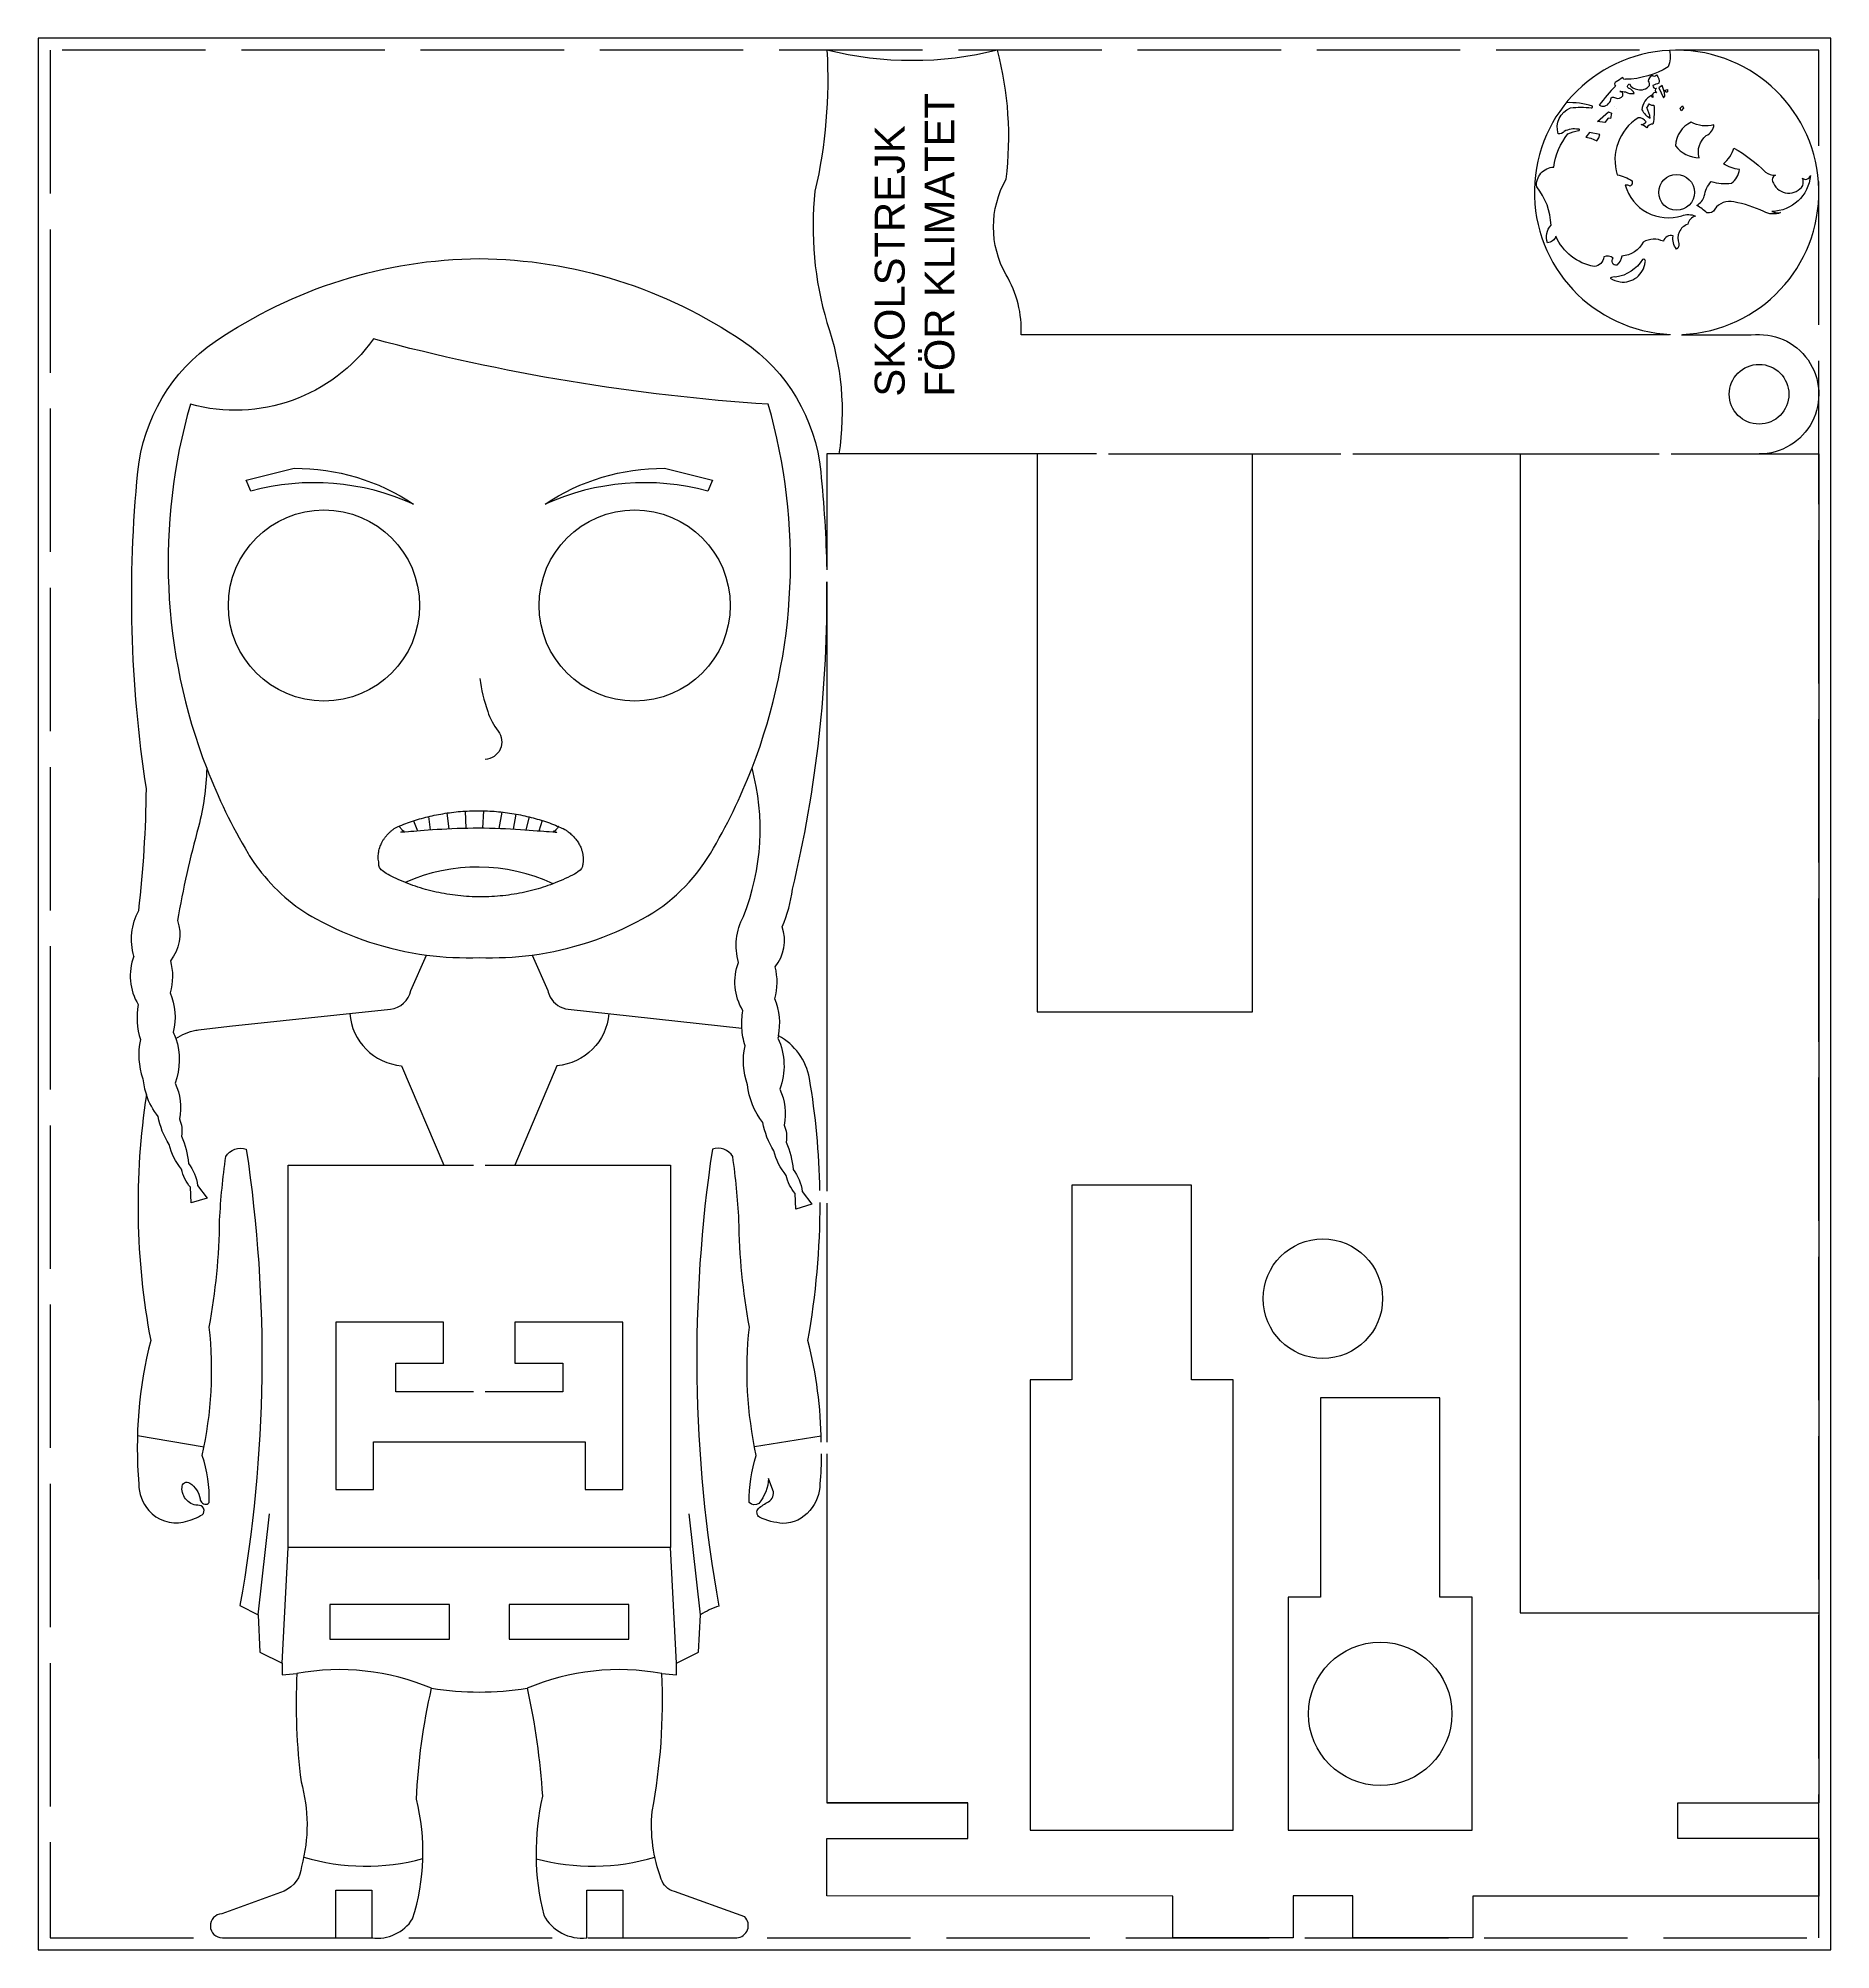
# Model space of a CAD drawing. Extents: x 0 to 150, y 0 to 160.
import ezdxf

# ---------------------------------------------------------------- set-up
doc = ezdxf.new("R2010")
doc.units = 0
doc.header["$MEASUREMENT"] = 0
doc.linetypes.add('ACAD_ISO02W100', pattern=[15, 12, -3])
doc.layers.get('0').update_dxf_attribs({"true_color": 0xffffff})
for name, color, linetype, true_color in [('Corte exterior', 1, 'Continuous', 0xff0000), ('grabado linea medio', 3, 'Continuous', 0x00ff00), ('mesa de trabajo y auxiliares', 7, 'Continuous', 0xffffff)]:
    doc.layers.add(name, color=color, linetype=linetype, true_color=true_color)
doc.styles.add('textstyle0', font='')
doc.styles.get('textstyle0').set_extended_font_data('Arial')

msp = doc.modelspace()

# ---------------------------------------------------------------- linework, layer by layer
for p, q in [((131.87, 154.25), (131.87, 154.25)), ((132.11, 154.15), (132.11, 154.15))]:
    msp.add_line(p, q)
at = {"layer": 'Corte exterior'}
for p, q in [((89.55, 125.2), (109.01, 125.2)), ((110.01, 125.2), (135.65, 125.2)), ((66, 114.5), (66, 63.5)), ((66, 62.5), (66, 42.5)), ((137.2, 12.3), (149, 12.3))]:
    msp.add_line(p, q, dxfattribs=at)
for points in [[(136.5, 135.16), (82.25, 135.16, 0.146675), (81, 140.2, -0.265564), (81, 148.2, 0.095122), (80.27, 159, -0.12298), (66, 159, -0.071068), (65, 147.2, 0.09902), (66, 136.2, -0.123106), (67, 125.2)], [(8, 83.16, -0.192837), (8.41, 87, 0.027041), (9.05, 97.2, -0.06318), (8.34, 123.72, -0.221701), (14.81, 134.62, -0.148197), (36.91, 141.56, -0.148197), (59.01, 134.62, -0.221701), (65.48, 123.72, -0.019537), (65.98, 115.5)], [(58.97, 78.6, -0.232454), (58.6, 82.65, -0.192837), (59.01, 86.49, 0.161782), (59.73, 98.92, 0.163908), (61.09, 129.36, -0.048889), (28.05, 134.83, -0.314216), (12.73, 129.36, 0.164075), (14.1, 98.89, -0.05706), (13.41, 94, 0.026289), (11.66, 86.14, -0.256421), (11.06, 82.79, -0.137708), (11.03, 80.11, -0.159699), (11.3, 76.81, -0.02607), (11.51, 76.28, -0.091165), (13.19, 76.96, -0.007095), (13.41, 77), (16, 77.32), (29.47, 78.72, 0.319986), (31.18, 80.29), (32.5, 83.26)], [(137.5, 135.16), (143.35, 135.16, -1.067041), (144, 125.2)], [(65.41, 63.56, 0.036894), (64.54, 72.93, 0.231814), (61.94, 76.49, 0.150506), (61.63, 79.6, 0.137708), (61.66, 82.28, 0.256421), (62.26, 85.63, 0.068307), (63.12, 88.77, 0.061658), (65.99, 114.5)], [(14.1, 98.89, 0.041554), (17.56, 91.77, 0.026635), (18.45, 90.45, 0.107003), (23.25, 86.29, 0.093029), (32.5, 83.26, 0.041916), (36.91, 83.05)], [(36.9, 83.05, 0.041916), (41.32, 83.26, 0.093029), (50.57, 86.29, 0.134021), (56.25, 91.77, 0.04172), (59.73, 98.92)], [(41.32, 83.26), (42.64, 80.29, 0.074155), (42.84, 79.74, 0.240134), (44.35, 78.72), (58.88, 77.15)], [(8, 83.16, 0.232454), (8.37, 79.11, 0.122481), (8.55, 76.18, 0.138785), (8.75, 72.91, 0.057975), (9.05, 71.55, 0.084845), (9.41, 51, 0.082763), (8.41, 39, 0.179257), (9.25, 36.77, 0.272826), (12.14, 35.8, 0.073008), (13.59, 36.34, 0.787674), (13.49, 37.2, -0.443962), (12.03, 38.7, -0.636863), (12.69, 39.06, -0.198679), (13.54, 37.75, 0.46046), (14.14, 37.31, 0.082241), (14.31, 37.43, 0.088124), (13.73, 41.38, 0.082149), (14.31, 52.11, 0.042735), (15.18, 61.08, -0.021077), (15.69, 66.39, -0.367516), (17.41, 67, -0.081567), (16.88, 28.82), (18.4, 28.04), (18.55, 24.9), (20.41, 24), (20.41, 23), (21.64, 23.12, 0.041916), (21.99, 14.07, -0.136315), (22.03, 6.98, -0.285068), (20.57, 4.91), (15.37, 3, 0.988583), (15.41, 1), (24.91, 1), (24.91, 5), (27.91, 5), (27.91, 1, 0.29109), (31.33, 2.59, 0.137957), (31.65, 12.61, -0.043875), (32.91, 21.89, 0.07916), (40.91, 21.89, -0.039171), (42.19, 12.86, 0.117825), (42.3, 2.9, 0.310872), (45.91, 1), (45.91, 5), (48.91, 5), (48.91, 1), (58.45, 1, 0.636281), (59.13, 2.76), (53.23, 4.88, -0.262084), (52.14, 5.92, -0.116227), (51.38, 11.58, 0.057987), (52.18, 23.13), (53.41, 23), (53.41, 24), (55.26, 24.9), (55.41, 28.04), (54.46, 36.5)], [(65.53, 41.5, -0.01709), (65.41, 39, -0.179257), (64.56, 36.77, -0.230628), (62.3, 35.69, -0.093056), (60.35, 36.21, -0.447052), (60.27, 36.94, -0.050718), (61.1, 37.5, 0.36421), (61.48, 38.47), (61.12, 39.45, -0.160749), (60.29, 37.35, -0.355057), (59.5, 37.43, -0.086027), (60.09, 41.38, -0.081639), (59.51, 52.11, -0.042735), (58.64, 61.08, 0.021077), (58.12, 66.39, 0.367516), (56.41, 67, 0.081567), (56.95, 28.76, 0.062254), (55.41, 28.04)], [(65.53, 42.5, 0.058727), (64.41, 51, 0.045536), (65.42, 62.56)]]:
    msp.add_lwpolyline(points, format="xyb", dxfattribs=at)
for points in [[(88.55, 125.2), (66, 125.2), (66, 115.5)], [(136.65, 125.2), (149, 125.2), (149, 12.3)], [(37.41, 65.68), (52.91, 65.68), (52.91, 33.68), (20.91, 33.68), (20.91, 65.68), (36.41, 65.68)], [(36.41, 46.7), (29.91, 46.7), (29.91, 49.1), (33.91, 49.1), (33.91, 52.52), (24.91, 52.52), (24.91, 38.52), (28.06, 38.52), (28.06, 42.52), (45.76, 42.52), (45.76, 38.52), (48.91, 38.52), (48.91, 52.52), (39.89, 52.52), (39.89, 49.1), (43.91, 49.1), (43.91, 46.7), (37.41, 46.7)], [(66, 41.5), (66, 31.3), (66, 12.3), (77.8, 12.3), (66, 12.3)], [(66, 9.3), (77.8, 9.3), (77.8, 12.3)], [(149, 9.3), (137.2, 9.3), (137.2, 12.3), (149, 12.3)], [(94.95, 4.5), (66, 4.51), (66, 9.3)], [(149, 9.3), (149, 4.5), (120.05, 4.5), (120.05, 1.01), (110, 1.01), (110, 4.51), (105, 4.51), (105, 1.01), (94.95, 1.01), (94.95, 4.5)]]:
    msp.add_lwpolyline(points, dxfattribs=at)
for points in [[(24.41, 26), (34.41, 26), (34.41, 28.9), (24.41, 28.9)], [(49.41, 28.9), (39.41, 28.9), (39.41, 26), (49.41, 26)]]:
    msp.add_lwpolyline(points, close=True, dxfattribs=at)
for centre, radius in [((137.1, 147.1), 1.5), ((144, 130.2), 2.5), ((23.91, 112.52), 8), ((49.91, 112.52), 8), ((107.5, 54.5), 5)]:
    msp.add_circle(centre, radius, dxfattribs=at)
msp.add_arc((137.1, 147.1), 11.9, 272.4074, 267.5926, dxfattribs=at)
at = {"layer": 'grabado linea medio'}
for p, q in [((31.41, 94.5), (31.75, 93.66)), ((32.83, 93.74), (32.69, 94.86)), ((34.39, 93.83), (34.23, 95.15)), ((35.81, 93.87), (35.74, 95.31)), ((37.27, 95.33), (37.19, 93.87)), ((38.57, 93.85), (38.82, 95.23)), ((39.97, 95.06), (39.73, 93.8)), ((40.84, 93.73), (41.1, 94.82)), ((42.18, 94.51), (41.9, 93.64)), ((8.3, 43.04), (13.88, 42.09)), ((65.52, 42.98), (59.94, 42.09)), ((18.4, 28.04), (19.35, 36.49)), ((20.41, 24), (20.91, 33.68)), ((53.41, 24), (52.91, 33.68))]:
    msp.add_line(p, q, dxfattribs=at)
for points in [[(136.51, 158.99, -0.152646), (136.4, 157.6, -0.132153), (132.83, 156.56, -0.527216), (132.61, 156.7, 0.022089), (132.04, 156.35, 0.64848), (132, 156, 0.047137), (130.63, 154.4, 0.1178), (130.92, 154.3, 0.369924), (131.63, 155.01, -0.351211), (132, 155, 0.387385), (132.59, 155.19, 0.4841), (132.36, 155.55, -0.071068), (132.81, 155.5, 0.119728), (133.55, 155.36, 0.251644), (133.12, 155.79, -0.711528), (133.15, 156.17, 0.26145), (133.86, 155.72, 0.311224), (134.82, 156.03, 0.168705), (134.76, 156.4, -0.23738), (135.06, 156.91, 0.484045), (135.42, 156.93, -0.236068), (135.62, 156.23, 0.071068), (135.12, 156.03, 0.618034), (135.42, 155.83, 0.496574), (135.41, 155.44, 0.584847), (135.09, 155.25, -0.123784), (135.12, 155.03, -0.414214), (135.02, 155.23, 0.263148), (134.2, 154, 0.142857), (134.9, 153.3, 0.067868), (134.6, 154.2, 0.060906), (134.8, 154.5, 0.236068), (135.2, 154.4, -0.071254), (135.12, 152.82, 0.3153), (134.62, 152.49, 0.101076), (134.13, 152.77, 0.244462), (134.55, 153, 0.268591), (133.88, 153.35, 0.337599), (132.13, 148.56, -0.121606), (133.37, 148.05, -0.388374), (133.21, 147.62, 0.17742), (132.8, 147.7, 0.422709), (137.54, 145.14, -0.187717), (138.68, 145.12, 0.285279), (138.03, 144.43, 0.425265), (137.29, 142.81, -0.319548), (137.09, 142.35, -0.208779), (136.81, 143.45, 0.441841), (136, 143, 0.244808), (134.31, 142.94, -0.262511), (132.52, 141.77, -0.161371), (132.1, 141, -0.720759), (131.8, 141.6, 0.236068), (131, 141.7, -0.380199), (130.2, 140.9, -0.250923), (127, 143.42, -0.303418), (126.29, 142.88, -0.282354), (126.59, 144.34, 0.164771), (125.39, 147.56, -0.431588), (126.82, 149.22, -0.135299), (128, 152, -0.052509), (128.9, 152.28, 1.619539), (128.86, 152.38, 0.165279), (127.7, 152.2, -0.276984), (127.2, 152, -0.399485), (128.22, 154.17, -0.06766), (129.96, 154.17, 0.653286), (130.06, 154.32, 0.09164), (127.86, 154.6)], [(36.94, 106.42, 0.044451), (37.61, 103.65, 0.083446), (38.48, 102.01, -0.605316), (37.39, 99.63)], [(61.94, 76.49, -0.008978), (61.9, 76.3, -0.201098), (62.05, 72.03, -0.168727), (62.41, 69.03, -0.149021), (62.59, 67.6, -0.073367), (63.18, 65.31, -0.127012), (63.93, 63.47), (64.73, 62.4), (63.41, 62), (63.35, 63.31, -0.14435), (62.6, 64.82, -0.115566), (61.55, 66.88, -0.097021), (60.64, 69.24, -0.144137), (59.35, 72.4, -0.138785), (59.15, 75.66, -0.062168), (58.88, 77.15, -0.059857), (58.97, 78.6)], [(26.08, 78.37, 0.373905), (30.41, 74), (33.95, 65.68)], [(47.74, 78.36, -0.373053), (43.41, 74), (39.87, 65.68)], [(11.51, 76.28, -0.174116), (11.45, 72.54, -0.168727), (11.81, 69.54, -0.149021), (11.99, 68.11, -0.073367), (12.58, 65.82, -0.127012), (13.33, 63.98), (14.13, 62.91), (12.81, 62.51), (12.75, 63.82, -0.14435), (12, 65.34, -0.115566), (10.95, 67.4, -0.097021), (10.04, 69.75, -0.085448), (9.05, 71.55)]]:
    msp.add_lwpolyline(points, format="xyb", dxfattribs=at)
for points in [[(135.6, 155.84), (135.6, 155.84), (136, 155), (136, 155), (136.11, 155.14), (136.11, 155.14), (136.08, 155.47), (136.08, 155.47), (135.9, 156.05)], [(136.34, 155.71), (136.35, 155.52), (136.22, 155.46), (136.14, 155.65)], [(131.4, 153.84), (131.65, 153.74), (131.58, 153.28), (131.36, 153.3), (131.09, 152.94), (130.48, 153.02)], [(137.6, 154.35), (137.69, 154.14), (137.48, 153.93), (137.39, 154.16)], [(129.5, 151.73), (129.5, 151.73), (129.91, 151.63), (130.42, 151.42), (130.42, 151.42), (130.59, 151.67), (130.68, 151.93), (130.68, 151.93), (129.8, 152.11)]]:
    msp.add_lwpolyline(points, close=True, dxfattribs=at)
for points in [[(137, 151, 0.227338), (139, 150, -0.309581), (139.58, 151.85, 0.290377), (140.22, 152.76, -0.196079), (138.32, 152.97, 0.276582)], [(140, 148, 0.102229), (141.69, 147.86, 0.204859), (142.36, 149.01, -0.120449), (141.02, 149.49, 0.147374), (141.9, 150.81, -0.06511), (144.54, 148.8, 0.196489), (145.38, 148.55, 0.529297), (145.21, 147.86, 0.590391), (147.67, 147.67, 0.156201), (147.64, 148.3, 0.284751), (148, 148.2, 0.24341), (148.3, 148.5, -0.379712), (145.08, 145.5, 0.148241), (145.8, 145.4, -0.224866), (144.4, 145.5, 0.060024), (141.9, 146.3, 0.306637), (140.3, 145.7, -0.371351), (139.64, 145.39, 0.040518), (138.79, 146.01, 0.195161), (139.42, 146.78, -0.158365)], [(132, 140, 0.241642), (131.55, 139.92, 0.107748), (132.37, 139.61, 0.426791), (134.46, 141.25, 0.824689), (134.25, 141.48, -0.215544)], [(31.41, 121, 0.174279), (17.79, 122.09), (17.41, 123), (17.41, 123), (21.41, 124, -0.150368)], [(52.41, 124), (56.41, 123), (56.03, 122.09, 0.174279), (42.41, 121, -0.150368)]]:
    msp.add_lwpolyline(points, format="xyb", close=True, dxfattribs=at)
for centre, radius, start, end in [((36.78, 75.61), 15.01, 65.1887, 113.8702), ((25.21, 3.7), 19.75, 67.0785, 100.4318), ((48.61, 3.7), 19.75, 79.5765, 112.9299), ((27.41, 25.5), 18.5, 253.6941, 284.9543), ((46.41, 25.5), 18.5, 255.1217, 286.2926)]:
    msp.add_arc(centre, radius, start, end, dxfattribs=at)
for points, weights, knots in [([(29.95, 93.95), (27.69, 92.5), (28.7, 90.32), (37.1, 85.36), (45.44, 90.38), (46.26, 92.58), (43.88, 93.87), (36.94, 96.97), (29.95, 93.95)], [1, 0.811708033467, 1, 0.801809862838, 1, 0.805588504344, 1, 0.876181514521, 1], [0, 0, 0, 1.247451, 1.247451, 2.528409, 2.528409, 3.796665, 3.796665, 4.802494, 4.802494, 4.802494]), ([(43.55, 94.01), (43.34, 93.76), (43.12, 93.52), (36.86, 94.22), (30.6, 93.54), (30.39, 93.8), (30.19, 94.05)], [1, 1, 1, 0.99062403593, 1, 1, 1], [0, 0, 0, 1, 1, 1.27409, 1.27409, 2.27409, 2.27409, 2.27409])]:
    msp.add_rational_spline(points, weights, degree=2, knots=knots, dxfattribs=at)
at = {"layer": 'mesa de trabajo y auxiliares'}
for p, q in [((0, 160), (0, 0)), ((150, 160), (0, 160)), ((150, 0), (150, 160)), ((83.6, 125.2), (83.6, 78.5)), ((101.6, 78.5), (101.6, 125.2)), ((124, 125.2), (124, 28.2)), ((83.6, 78.5), (101.6, 78.5)), ((86.5, 64), (86.5, 47.7)), ((96.5, 64), (86.5, 64)), ((96.5, 47.7), (96.5, 64)), ((83, 47.7), (83, 10)), ((86.5, 47.7), (83, 47.7)), ((100, 47.7), (96.5, 47.7)), ((100, 10), (100, 47.7)), ((107.3, 46.2), (107.3, 29.5)), ((117.3, 46.2), (107.3, 46.2)), ((117.3, 29.5), (117.3, 46.2)), ((107.3, 29.5), (104.6, 29.5)), ((104.6, 29.5), (104.6, 10)), ((120, 29.5), (117.3, 29.5)), ((120, 10), (120, 29.5)), ((124, 28.2), (149, 28.2)), ((83, 10), (100, 10)), ((104.6, 10), (120, 10)), ((0, 0), (150, 0))]:
    msp.add_line(p, q, dxfattribs=at)
at = {"layer": 'mesa de trabajo y auxiliares', "linetype": 'ACAD_ISO02W100'}
for p, q in [((1, 159), (1, 1)), ((149, 159), (1, 159)), ((149, 1), (149, 159)), ((1, 1), (149, 1))]:
    msp.add_line(p, q, dxfattribs=at)
at = {"layer": 'mesa de trabajo y auxiliares'}
msp.add_circle((112.3, 19.75), 6, dxfattribs=at)

# ---------------------------------------------------------------- texts
at = {"insert": (70, 130), "char_height": 1, "attachment_point": 1, "rotation": 90, "style": 'textstyle0'}
msp.add_mtext('\\H2.5;SKOLSTREJK \\PFÖR KLIMATET', dxfattribs=at)

doc.saveas('drawing.dxf')
